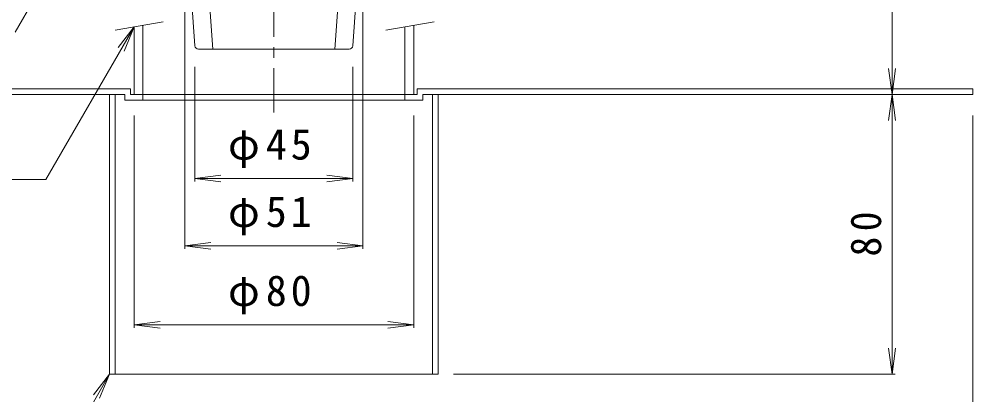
# Model space of a CAD drawing. Units: millimetres, scale not verified. Extents: x -285 to 224, y -347 to 406.
# Drawn here: x -109.3 to 163.6, y -166.2 to -58.6 of the extents above; entities that cross this region are included whole.
import ezdxf

# ---------------------------------------------------------------- set-up
doc = ezdxf.new("R2010")
doc.units = ezdxf.units.MM
doc.header["$LTSCALE"] = 3
doc.linetypes.add('CHAIN1', pattern=[8, 5, -1, 1, -1])
for name, color, linetype, lineweight in [('0-0_通り芯', 3, 'Continuous', 9), ('0-3_建具', 4, 'Continuous', 9), ('0-4_その他', 7, 'Continuous', 9), ('0-5_寸法', 7, 'Continuous', 9), ('0-A', 2, 'Continuous', 9)]:
    doc.layers.add(name, color=color, linetype=linetype, lineweight=lineweight)
doc.styles.add('ＭＳ ゴシック', font='')
doc.styles.get('ＭＳ ゴシック').set_extended_font_data('MS Gothic')

msp = doc.modelspace()

# ---------------------------------------------------------------- linework, layer by layer
at = {"layer": '0-0_通り芯', "linetype": 'CHAIN1'}
msp.add_line((-36.411, 71.338), (-36.411, -85.291), dxfattribs=at)
at = {"layer": '0-0_通り芯'}
for p, q in [((-56.911, -25.006), (-53.899, -67.177)), ((-15.912, -25.006), (-18.924, -67.177)), ((-61.58, -29.821), (-58.978, -66.248)), ((-11.243, -29.821), (-13.845, -66.248)), ((-14.842, -67.177), (-57.98, -67.177))]:
    msp.add_line(p, q, dxfattribs=at)
for centre, start, end in [((-57.98, -66.177), 184.08383, 270), ((-14.842, -66.177), 270, 355.91617)]:
    msp.add_arc(centre, 1, start, end, dxfattribs=at)
at = {"layer": '0-3_建具', "color": 7}
for p, q in [((-81.83, -61.771), (-68.043, -59.34)), ((-4.33, -61.771), (9.457, -59.34))]:
    msp.add_line(p, q, dxfattribs=at)
at = {"layer": '0-3_建具'}
for p, q in [((-76.411, -60.816), (-76.411, -80.177)), ((-73.911, -60.375), (-73.911, -80.177)), ((1.089, -60.816), (1.089, -80.177)), ((3.589, -60.375), (3.589, -80.177)), ((3.589, -80.177), (-76.411, -80.177))]:
    msp.add_line(p, q, dxfattribs=at)
at = {"layer": '0-4_その他'}
for p, q in [((140.46, -80.177), (140.46, -0.177)), ((-61.911, -124.373), (-61.911, -31.177)), ((-10.911, -124.373), (-10.911, -31.177)), ((-58.978, -105.099), (-58.978, -72.248)), ((-13.845, -105.099), (-13.845, -72.248)), ((140.46, -80.177), (139.481, -72.741)), ((140.46, -80.177), (141.439, -72.741)), ((140.46, -80.177), (139.481, -87.613)), ((140.46, -160.177), (140.46, -80.177)), ((140.46, -80.177), (141.439, -87.613)), ((-76.411, -146.981), (-76.411, -86.177)), ((3.589, -146.981), (3.589, -86.177)), ((163.589, -212.77), (163.589, -86.177)), ((-58.978, -104.199), (-51.542, -103.22)), ((-13.845, -104.199), (-21.281, -103.22)), ((-58.978, -104.199), (-13.845, -104.199)), ((-58.978, -104.199), (-51.542, -105.178)), ((-13.845, -104.199), (-21.281, -105.178)), ((-61.911, -123.473), (-54.475, -122.494)), ((-10.911, -123.473), (-18.347, -122.494)), ((-61.911, -123.473), (-10.911, -123.473)), ((-61.911, -123.473), (-54.475, -124.452)), ((-10.911, -123.473), (-18.347, -124.452)), ((-76.411, -146.081), (-68.975, -145.102)), ((-76.411, -146.081), (3.589, -146.081)), ((-76.411, -146.081), (-68.975, -147.06)), ((3.589, -146.081), (-3.847, -145.102)), ((3.589, -146.081), (-3.847, -147.06)), ((140.46, -160.177), (139.481, -152.741)), ((140.46, -160.177), (141.439, -152.741)), ((141.36, -160.177), (14.989, -160.177))]:
    msp.add_line(p, q, dxfattribs=at)
at = {"layer": '0-5_寸法'}
for p, q in [((-100.411, -45.034), (-110.423, -62.375)), ((-76.411, -60.816), (-101.609, -104.459)), ((-76.411, -60.816), (-80.977, -66.766)), ((-76.411, -60.816), (-79.281, -67.745)), ((-101.609, -104.459), (-209.14, -104.459)), ((-83.411, -160.177), (-96.743, -183.269)), ((-83.411, -160.177), (-87.977, -166.127)), ((-83.411, -160.177), (-86.281, -167.106))]:
    msp.add_line(p, q, dxfattribs=at)
at = {"layer": '0-A'}
for p, q in [((-77.411, -78.577), (-236.411, -78.577)), ((-77.411, -78.577), (-77.411, -80.177)), ((4.589, -78.577), (4.589, -80.177)), ((4.589, -78.577), (163.589, -78.577)), ((163.589, -80.177), (163.589, -78.577)), ((-79.011, -80.177), (-236.411, -80.177)), ((-81.811, -80.177), (-81.811, -160.177)), ((-79.011, -80.177), (-79.011, -81.777)), ((-36.411, -81.777), (-79.011, -81.777)), ((-73.911, -80.177), (-77.411, -80.177)), ((-73.911, -80.177), (-73.911, -81.777)), ((-36.411, -81.777), (6.189, -81.777)), ((1.089, -80.177), (1.089, -81.777)), ((1.089, -80.177), (4.589, -80.177)), ((6.189, -80.177), (6.189, -81.777)), ((6.189, -80.177), (163.589, -80.177)), ((8.989, -80.177), (8.989, -160.177))]:
    msp.add_line(p, q, dxfattribs=at)
for points in [[(-83.411, -80.177), (-83.411, -160.177), (-36.411, -160.177)], [(10.589, -80.177), (10.589, -160.177), (-36.411, -160.177)]]:
    msp.add_lwpolyline(points, dxfattribs=at)

# ---------------------------------------------------------------- texts
at = {"layer": '0-4_その他', "color": 2, "char_height": 8.798, "attachment_point": 7, "style": 'ＭＳ ゴシック'}
for s, insert in [('\\T1.19;φ45', (-49.536, -101.199)), ('\\T1.19;φ51', (-49.536, -120.473)), ('\\T1.19;φ80', (-49.536, -143.081))]:
    msp.add_mtext(s, dxfattribs=dict(at, insert=insert))
at = {"layer": '0-4_その他', "color": 2, "insert": (137.46, -126.552), "char_height": 8.798, "attachment_point": 7, "rotation": 90, "style": 'ＭＳ ゴシック'}
msp.add_mtext('\\T1.27;\\W0.95;80', dxfattribs=at)

doc.saveas('drawing.dxf')
